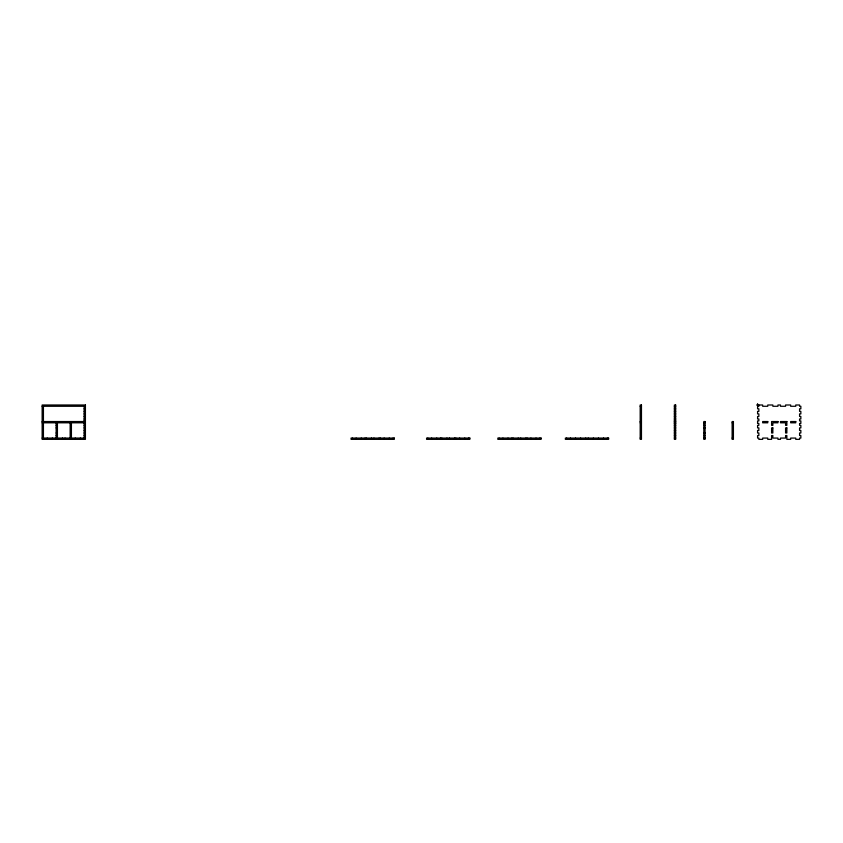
<?xml version="1.0" encoding="UTF-8"?>
<svg xmlns="http://www.w3.org/2000/svg" width="843" height="843" viewBox="0 0 843 843"><rect width="100%" height="100%" fill="white"/><g stroke="black" fill="none" stroke-linecap="round" stroke-linejoin="round"><path stroke-width="1.26" d="M756.645 404.998L762.673 404.998L762.673 406.273L767.762 406.273L767.762 404.998L772.852 404.998L772.852 406.273L777.941 406.273L777.941 404.998L780.492 404.998L780.492 406.273L785.581 406.273L785.581 404.998L790.671 404.998L790.671 406.273L795.76 406.273L795.76 404.998L799.575 404.998L799.575 406.273L800.85 406.273L800.85 408.813L799.575 408.813L799.575 411.363L800.85 411.363L800.85 413.902L799.575 413.902L799.575 416.453L800.85 416.453L800.85 418.992L799.575 418.992L799.575 420.899L800.85 420.899L800.85 423.449L799.575 423.449L799.575 425.357L800.85 425.357L800.85 427.896L799.575 427.896L799.575 430.446L800.85 430.446L800.85 432.986L799.575 432.986L799.575 435.536L800.85 435.536L800.85 438.075L799.575 438.075L799.575 439.351L795.76 439.351L795.76 438.075L790.671 438.075L790.671 439.351L786.856 439.351L786.856 435.536L785.581 435.536L785.581 438.075L780.492 438.075L780.492 439.351L777.941 439.351L777.941 438.075L772.852 438.075L772.852 435.536L771.587 435.536L771.587 439.351L767.762 439.351L767.762 438.075L762.673 438.075L762.673 439.351L758.858 439.351L758.858 438.075L757.583 438.075L757.583 435.536L758.858 435.536L758.858 432.986L757.583 432.986L757.583 430.446L758.858 430.446L758.858 427.896L757.583 427.896L757.583 425.357L758.858 425.357L758.858 423.449L757.583 423.449L757.583 420.899L758.858 420.899L758.858 418.992L757.583 418.992L757.583 416.453L758.858 416.453L758.858 413.902L757.583 413.902L757.583 411.363L758.858 411.363L758.858 408.813L757.583 408.813L757.583 403.649M42.15 406.273L85.417 406.273M640.185 406.273L641.46 406.273M674.389 406.273L675.664 406.273M757.583 406.273L758.858 406.273L758.858 404.998M84.142 408.813L85.417 408.813M674.389 408.813L675.664 408.813M84.142 411.363L85.417 411.363M674.389 411.363L675.664 411.363M84.142 413.902L85.417 413.902M674.389 413.902L675.664 413.902M84.142 416.453L85.417 416.453M674.389 416.453L675.664 416.453M84.142 418.992L85.417 418.992M674.389 418.992L675.664 418.992M84.142 420.899L85.417 420.899M674.389 420.899L675.664 420.899M42.15 421.542L85.417 421.542M640.185 421.542L641.46 421.542M674.389 421.542L675.664 421.542M42.15 422.807L85.417 422.807M640.185 422.807L641.46 422.807M674.389 422.807L675.664 422.807M703.81 422.807L705.085 422.807M732.135 422.807L733.41 422.807M84.142 423.449L85.417 423.449M674.389 423.449L675.664 423.449M56.144 425.357L57.419 425.357M84.142 425.357L85.417 425.357M674.389 425.357L675.664 425.357M703.81 425.357L705.085 425.357M56.144 427.896L57.419 427.896M84.142 427.896L85.417 427.896M674.389 427.896L675.664 427.896M703.81 427.896L705.085 427.896M84.142 430.446L85.417 430.446M674.389 430.446L675.664 430.446M56.144 432.986L57.419 432.986M84.142 432.986L85.417 432.986M674.389 432.986L675.664 432.986M703.81 432.986L705.085 432.986M56.144 435.536L57.419 435.536M84.142 435.536L85.417 435.536M674.389 435.536L675.664 435.536M703.81 435.536L705.085 435.536M42.15 438.075L85.417 438.075M640.185 438.075L641.46 438.075M674.389 438.075L675.664 438.075M703.81 438.075L705.085 438.075M732.135 438.075L733.41 438.075M607.36 438.075L607.36 439.351M603.535 438.075L603.535 439.351M598.446 438.075L598.446 439.351M593.356 438.075L593.356 439.351M588.266 438.075L588.266 439.351M585.727 438.075L585.727 439.351M580.637 438.075L580.637 439.351M575.548 438.075L575.548 439.351M570.458 438.075L570.458 439.351M566.644 438.075L566.644 439.351M539.836 438.075L539.836 439.351M536.022 438.075L536.022 439.351M530.932 438.075L530.932 439.351M527.117 438.075L527.117 439.351M525.842 438.075L525.842 439.351M520.753 438.075L520.753 439.351M518.213 438.075L518.213 439.351M513.113 438.075L513.113 439.351M511.849 438.075L511.849 439.351M508.023 438.075L508.023 439.351M502.934 438.075L502.934 439.351M499.119 438.075L499.119 439.351M468.582 438.075L468.582 439.351M464.767 438.075L464.767 439.351M459.677 438.075L459.677 439.351M455.852 438.075L455.852 439.351M454.588 438.075L454.588 439.351M449.498 438.075L449.498 439.351M446.948 438.075L446.948 439.351M441.858 438.075L441.858 439.351M440.583 438.075L440.583 439.351M436.769 438.075L436.769 439.351M431.679 438.075L431.679 439.351M427.865 438.075L427.865 439.351M393.049 438.075L393.049 439.351M389.234 438.075L389.234 439.351M384.145 438.075L384.145 439.351M380.319 438.075L380.319 439.351M379.055 438.075L379.055 439.351M373.965 438.075L373.965 439.351M371.415 438.075L371.415 439.351M366.326 438.075L366.326 439.351M365.051 438.075L365.051 439.351M361.236 438.075L361.236 439.351M356.146 438.075L356.146 439.351M352.332 438.075L352.332 439.351M84.142 406.273L84.142 421.542M84.142 422.807L84.142 439.351M80.327 438.075L80.327 439.351M75.238 438.075L75.238 439.351M71.413 422.807L71.413 439.351M70.148 422.807L70.148 439.351M65.059 438.075L65.059 439.351M62.508 438.075L62.508 439.351M57.419 422.807L57.419 439.351M56.144 422.807L56.144 439.351M52.329 438.075L52.329 439.351M47.24 438.075L47.24 439.351M43.425 406.273L43.425 421.542M43.425 422.807L43.425 439.351M85.417 404.998L42.15 404.998L42.15 439.351L85.417 439.351L85.417 404.998M641.46 404.998L640.185 404.998L640.185 439.351L641.46 439.351L641.46 404.998M675.664 404.998L674.389 404.998L674.389 439.351L675.664 439.351L675.664 404.998M705.085 421.542L703.81 421.542L703.81 439.351L705.085 439.351L705.085 421.542M733.41 421.542L732.135 421.542L732.135 439.351L733.41 439.351L733.41 421.542M767.762 421.542L762.673 421.542L762.673 422.807L767.762 422.807L767.762 421.542M777.941 421.542L771.587 421.542L771.587 425.357L772.852 425.357L772.852 422.807L777.941 422.807L777.941 421.542M786.856 421.542L780.492 421.542L780.492 422.807L785.581 422.807L785.581 425.357L786.856 425.357L786.856 421.542M795.76 421.542L790.671 421.542L790.671 422.807L795.76 422.807L795.76 421.542M772.852 427.896L771.587 427.896L771.587 432.986L772.852 432.986L772.852 427.896M786.856 427.896L785.581 427.896L785.581 432.986L786.856 432.986L786.856 427.896M394.324 438.075L351.057 438.075L351.057 439.351L394.324 439.351L394.324 438.075M469.857 438.075L426.59 438.075L426.59 439.351L469.857 439.351L469.857 438.075M541.111 438.075L497.844 438.075L497.844 439.351L541.111 439.351L541.111 438.075M608.625 438.075L565.368 438.075L565.368 439.351L608.625 439.351L608.625 438.075"/></g></svg>
